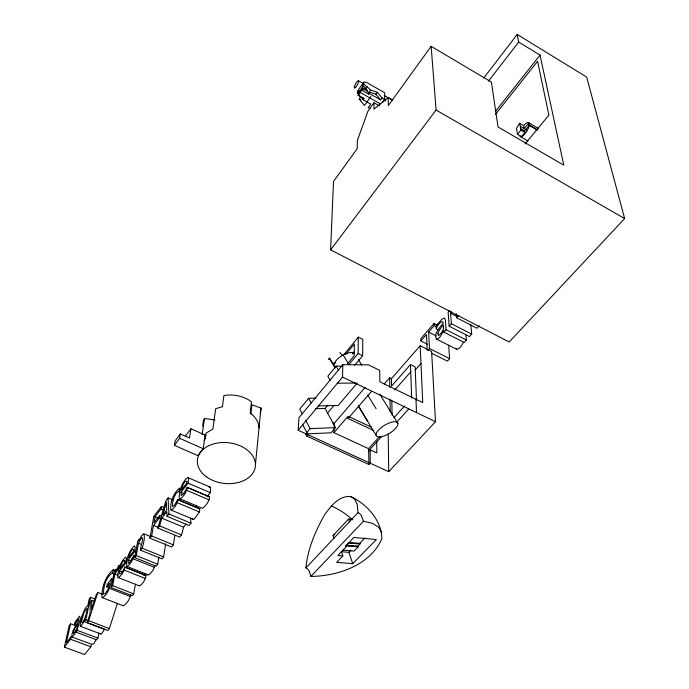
<?xml version="1.0" encoding="UTF-8"?>
<svg xmlns="http://www.w3.org/2000/svg" width="689" height="689" viewBox="0 0 689 689"><rect width="100%" height="100%" fill="white"/><g stroke="black" fill="none" stroke-linecap="round" stroke-linejoin="round"><path stroke-width="1.03" d="M315.579 408.689L325.087 408.439L335.526 427.611L310.145 428.627L305.675 433.924L306.82 436.094L368.994 464.515L368.572 448.677L379.605 436.456M384.72 99.449L384.617 92.731L366.247 82.224L363.697 82.224L363.68 84.092L362.647 85.574L362.621 88.192L361.725 90.19L368.632 94.117L368.641 92.808L370.57 90.07L377.193 92.231L382.076 97.941L384.72 99.449L382.369 102.73M368.632 94.117L369.166 92.05L375.798 94.212L380.672 99.914L382.076 97.941M354.749 365.161L362.638 355.731L362.776 339.332L358.323 337.136L343.389 355.291M348.935 364.55L358.108 353.517L358.323 337.136M363.137 99.767L363.921 98.665L358.108 95.375L358.96 93.291L359.003 90.802L357.393 93.118L363.137 99.767L370.751 104.073L368.245 107.596L369.924 108.552M357.393 93.118L357.419 91.232L363.697 82.224M373.343 430.358L348.048 418.516L348.091 416.251L333.907 432.658L368.572 448.677M94.712 601.394L91.801 600.274L91.559 609.369L96.365 594.4L97.847 592.497L102.721 594.383M298.182 430.229L342.536 377.107L342.864 364.688L368.408 364.825L379.751 370.346L379.828 381.809L422.736 402.557L420.161 345.732L431.607 351.459L435.517 421.702L388.734 471.681L298.182 430.229L298.974 417.723L342.864 364.688M333.907 432.658L334.036 428.541M334.105 426.482L334.208 423.39L365.032 387.485M483.833 77.891L517.215 34.45L586.692 77.108L624.63 218.559L509.197 341.977L330.625 249.874L333.51 181.483L357.238 148.635L357.376 140.358L367.986 111.11L373.92 102.764L379.389 105.865M165.627 543.785L163.663 556.901L162.036 558.9L140.478 550.201C139.841 547.591 144.328 538.514 141.813 537.618A6.287 1.542 -67.2 0 0 139.988 540.314L138.515 543.294L136.258 555.575L134.682 557.582L156.145 566.186L157.738 564.205L158.935 557.039M255.464 464.3L260.967 408.043L251.873 404.753L250.874 414.149M202.704 426.215L203.289 420.927L204.521 418.473L214.873 419.971M188.019 477.52L188.528 478.709L188.088 483.144L180.949 492.282L181.164 495.537L183.42 493.875L187.296 487.321L209.568 496.838C209.189 501.385 206.089 505.76 202.402 508.344L179.192 498.44C178.899 490.938 181.862 482.515 187.546 477.486L210.067 487.002L210.627 488.208L210.283 492.652L206.993 496.752M305.899 567.943C307.673 548.892 315.433 530.849 324.872 514.416C330.987 506.045 338.971 495.649 350.52 496.476C366.841 504.055 381.456 519.962 381.835 538.591C370.777 564.98 337.593 576.245 310.877 576.409L309.258 571.284A4.556 3.057 44.4 0 0 305.899 567.943L358.047 512.599L357.221 504.486L354.637 499.008L350.52 496.476M192.61 518.714A8.716 2.403 -66.8 0 0 194.289 518.963L199.405 511.996L199.844 508.861L177.728 499.525L174.377 505.407L172.491 506.51L172.465 502.936L173.998 497.337L176.367 493.023L179.062 491.111L179.553 488.036C173.533 493.135 169.727 502.307 170.958 510.006L192.998 519.23M204.469 436.645L205.787 435.353L190.922 428.747L189.466 437.997L180.32 433.967L175.101 440.977L174.36 445.335L197.872 455.61L203.203 448.703L205.167 435.069M202.135 434.776L204.521 418.473M179.588 498.922L180.182 498.948C183.808 496.244 186.805 491.877 187.296 487.321M164.344 507.707L161.415 506.484L153.768 516.362L149.935 538.161L171.664 547.023L173.404 544.87L174.894 535.336M170.958 510.006L171.483 510.067C174.842 507.707 177.366 503.633 177.728 499.525M154.861 565.359C154.138 569.071 151.701 572.886 148.488 574.945L126.698 566.341C126.018 559.175 129.136 550.675 134.493 545.748L135.208 547.169L134.579 551.631L128.214 559.778C127.758 570.707 132.615 552.457 135.621 556.548M119.498 570.931C117.965 578.605 124.209 569.803 124.821 567.081L146.025 575.496C145.534 579.552 143.019 583.729 139.574 585.951L117.965 577.485C117.388 570.354 120.403 561.931 125.725 557.031L126.397 558.478L125.742 562.947L119.498 570.931L122.366 572.068M174.36 445.335L179.605 438.316L180.32 433.967M149.935 538.161L151.649 535.982L153.501 525.388L159.254 518.016L159.693 515.441L161.657 516.259M159.693 515.441L153.948 522.813L155.016 516.724L160.985 509.025L161.415 506.484M111.153 587.545L112.643 585.641L114.951 573.989L118.499 568.106L119.059 565.264L115.399 571.689L115.881 569.286L114.4 571.19L111.153 587.545L132.193 595.744L133.709 593.875L135.466 584.16M140.478 550.201L142.072 548.168C145.663 538.161 145.146 526.689 138.945 540.977L139.273 539.177L137.714 541.184L134.682 557.582M115.27 570.483L113.297 569.708C105.46 576.099 101.516 587.657 101.912 597.501L123.314 605.795C127.155 603.53 129.782 598.905 130.927 594.693M126.698 566.341L127.181 566.47C130.6 564.076 133.106 559.899 133.675 555.773M117.965 577.485L118.422 577.632C121.807 575.289 124.235 571.138 124.821 567.081M523.692 125.613L524.217 128.567L528.894 122.857L529.333 125.243L524.648 130.962L524.915 132.443L521.495 136.603L517.499 134.277L516.535 128.61A8.147 2.877 -59 0 1 519.721 123.288L523.692 125.613A8.139 2.894 -58.9 0 1 528.894 122.857L528.971 126.483A8.139 2.894 -58.9 0 1 523.864 135.001A8.139 2.894 -58.9 0 1 519.592 135.475M102.454 597.742C108.509 593.729 110.74 585.71 111.497 578.889L113.487 579.664M113.297 569.708L112.617 573.145L112.066 573.188C105.77 577.52 103.436 586.727 103.462 594.047L104.969 593.746L108.319 589.052L109.456 583.394L106.778 586.83L108.75 587.605M106.778 586.83L107.286 584.298L111.497 578.889M76.557 625.457L74.55 624.699L78.529 619.196L78.434 621.452L73.034 630.599L71.854 634.931L72.164 636.903L74.343 634.586L76.47 630.435L76.091 632.183L96.503 639.805L97.89 638.092L98.915 633.019M70.579 623.803L69.184 625.603L64.37 647.109L84.558 654.55L90.845 646.79L91.379 644.206L71.113 636.662L66.351 642.734L70.579 623.803L76.548 626.043M104.935 629.401L84.377 621.633L85.772 619.85L90.578 597.285L95.392 599.137M84.377 621.633L84.73 619.962L81.173 625.939A6.709 1.499 -67.9 0 1 80.053 625.879L81.655 616.586L85.186 608.568A9.457 2.119 -67.9 0 1 87.71 606.01L89.191 599.077L90.578 597.285M76.091 632.183L77.461 630.444C77.004 626.447 81.905 619.377 79.571 616.181L75.153 621.952L74.55 624.699M64.37 647.109L70.545 639.246L71.113 636.662M172.965 499.964L168.064 497.897L165.928 500.662L157.833 528.101L179.691 537.11L181.483 534.897L183.618 527.231L186.185 524.053M157.833 528.101L159.59 525.862L161.829 518.18L166.859 511.738L167.048 516.371L189.062 525.543L190.974 523.184L190.552 518.128M91.801 600.274L90.293 602.22L90.061 613.813L87.09 622.641L107.828 630.469L109.37 628.566L117.354 603.435M87.09 622.641L88.614 620.711L97.847 592.497M358.96 93.291L360.166 92.429L362.13 87.451L358.986 91.956L360.313 92.705M195.857 506.579L196.391 505.321M470.828 324.683L471.715 334.131L469.493 336.594L449.159 326.198L451.364 323.701L450.572 313.245L451.278 311.781M96.253 639.323C95.375 640.52 93.816 645.498 92.102 643.931M104.513 629.333L101.688 633.647A6.666 1.602 -68.2 0 1 100.499 633.561M463.387 342.355C461.819 344.922 460.097 349.366 456.574 349.245L436.404 339.057C433.459 333.261 440.262 327.284 443.277 322.917C442.838 317.836 432.916 329.669 438.075 329.773M358.108 95.375L361.725 90.19M361.734 89.458L365.446 89.751L367.366 87.012L363.68 84.092M370.915 96.314L364.455 105.46L359.219 99.095L360.967 96.598M375.798 94.212L377.193 92.231M517.215 34.45L518.671 42.055L540.03 55.12L563.8 165.205L498.044 126.974L491.378 82.086L431.15 46.301L388.329 105.589L388.174 97.511L392.808 100.155M185.694 435.715L190.922 428.747M330.625 249.874L436.068 110.051L431.15 46.301M488.458 81.147L518.671 42.055M167.048 516.371L168.926 513.985L168.064 497.897M495.262 111.652L540.03 55.12M495.417 114.417L537.549 61.312L548.9 115.097L525.035 143.949M143.7 575.306L144.974 573.73M146.025 575.496L124.735 567.193M199.844 508.861L177.633 499.654M209.568 496.838L187.193 487.459M330.109 359.288L329.325 358.134L328.326 359.365L330.109 359.288L335.276 367.805M517.499 134.277L520.91 130.109L519.721 123.288M316.027 398.173L308.62 398.311L299.741 409.102L302.238 413.788M342.502 366.152L336.129 366.126L327.835 376.194L330.048 380.182M345.775 354.379L354.361 343.957L354.163 355.739L347.678 363.551M352.2 354.137L354.18 351.743M325.087 408.439L327.835 405.175M306.82 436.094L307.983 434.716L302.411 424.209M327.594 413.038L333.795 405.709M357.246 383.05L338.213 405.451L318.094 405.942M335.526 427.611L331.039 432.813L305.675 433.924M348.048 418.516L371.543 391.386M436.904 324.915L434.07 323.468L420.781 338.764L420.876 340.943L427.464 344.242M420.876 340.943L426.405 334.596L427.197 350.029M427.809 350.425L429.488 348.522L428.601 332.064L434.199 325.63L434.07 323.468M384.247 383.997L389.655 377.787L391.43 378.657L391.567 386.098L410.472 364.559L415.148 366.867L416.483 400.412M449.762 310.369L448.134 312.238L449.159 326.198M391.43 378.657L420.161 345.732M465.91 334.69L466.384 340.039L464.188 342.467L443.914 332.158L446.084 329.695L445.404 320.092L444.414 317.956L442.08 319.059L437.687 324.097L436.025 326.44L436.171 328.808M479.277 325.751L477.029 328.248L456.618 317.741L458.848 315.209M394.728 390L410.928 371.655M415.329 369.855L420.988 363.456M394.013 417.672L404.607 405.916M448.651 345.198L449.616 358.616L447.359 361.114L432.037 353.457M368.563 450.95L381.672 436.464M369.02 451.166L370.208 449.848L370.191 463.197L368.994 464.515M396.666 422.279L408.698 409.008M333.984 538.178L333.097 535.534L348.582 519.05L352.423 519.446M310.877 576.409L363.447 521.289L372.232 523.27L378.442 527.033L381.697 532.27M342.846 555.928L336.645 562.362L352.742 563.636L376.34 539.547L353.905 537.446L345.499 546.213L346.636 546.317L337.808 555.515L342.846 555.928L341.468 551.855M341.555 551.725L348.875 552.345L350.968 550.184M348.712 542.484L359.813 543.311L364.972 537.98M345.912 545.197L357.927 546.101L360.028 543.94L359.813 543.311M357.927 546.101L358.177 546.816L354.034 551.088L342.726 550.115M203.961 440.176L205.288 438.876L206.106 433.157L212.867 429.032L215.674 408.663L222.435 406.76L223.916 395.52A27.999 20.343 6.8 0 1 251.451 401.747L250.245 413.012A28.275 20.377 6.8 0 1 259.021 427.903M388.174 97.511L373.938 109.146L373.92 102.764M333.097 535.534L334.802 534.319M208.939 487.269L210.067 487.002M332.511 363.249L335.707 363.112M337.067 383.213L356.187 383.058M347.911 543.104L360.028 543.94M346.162 545.912L358.177 546.816M362.621 88.192L366.333 88.485L362.647 85.574M436.404 339.057L438.213 338.687L439.746 337.309L443.811 330.651L443.914 332.158M331.297 506.096L332.451 506.493A51.864 33.649 44.1 0 1 352.639 519.902M70.545 639.246L90.845 646.79M77.461 630.444L97.89 638.092M80.286 626.258L100.758 633.958M88.614 620.711L109.37 628.566M85.772 619.85L87.736 620.591M109.594 588.432L130.583 596.605M112.643 585.641L133.709 593.875M114.951 573.989L117.931 575.16M112.479 573.317L114.452 574.092M124.244 570.113L145.491 578.536M128.214 559.778L131.108 560.932M136.258 555.575L157.738 564.205M133.588 555.885L135.526 556.669M133.115 558.805L154.525 567.383M134.579 551.631L136.517 552.414M138.515 543.294L141.417 544.465M142.072 548.168L163.663 556.901M151.649 535.982L173.404 544.87M143.751 533.751L150.521 536.524M159.59 525.862L181.483 534.897M153.501 525.388L158.401 527.412M161.829 518.18L183.618 527.231M159.254 518.016L161.217 518.834M155.016 516.724L157.936 517.93M168.926 513.985L190.974 523.184M160.985 509.025L163.922 510.248M177.237 502.66L199.405 511.996M180.949 492.282L183.834 493.505M186.831 490.37L209.163 499.887M188.088 483.144L210.283 492.652M179.605 438.316L203.203 448.703M122.737 605.545L123.314 605.795M369.752 449.633L376.805 452.888L376.754 441.58M332.365 422.538L334.208 423.39M349.065 416.707L371.397 427.171M342.536 377.107L435.517 421.702M358.108 353.517L362.638 355.731M429.488 348.522L449.616 358.616M428.601 332.064L436.154 335.887M446.084 329.695L466.384 340.039M434.199 325.63L436.094 326.595M451.364 323.701L471.715 334.131M450.572 313.245L456.979 316.552M359.219 99.095L360.976 100.086M369.166 93.368L380.672 99.914M360.166 92.429L380.319 103.867M358.323 80.708L363.87 83.877M384.221 95.487L392.541 100.241M364.869 89.01L367.607 90.569M384.014 99.914L385.797 100.93M436.068 110.051L624.63 218.559M520.583 136.706L527.989 141.012M520.238 126.233L526.792 130.075M520.651 128.619L524.648 130.962M520.91 130.109L524.915 132.443M528.894 122.857L538.35 128.421M529.273 124.924L537.894 129.988M529.178 125.432L536.938 129.997M456.574 349.245L455.851 348.238M367.366 87.012L370.57 90.07M365.446 89.751L368.641 92.808M362.922 97.511L363.921 98.665M339.875 352.406L342.493 355.748M366.565 419.575L367.28 420.617L358.452 406.045M358.435 359.675L361.811 365.127M379.803 394.203L397.88 423.408A12.488 4.711 -31.3 0 1 382.49 436.473A12.488 4.711 -31.3 0 1 380.612 428.127A12.488 4.711 -31.3 0 1 397.88 423.408M343.131 354.956L348.169 363.163M367.728 395.064L376.108 408.732M329.325 358.134L335.181 367.788M358.306 405.942L376.125 435.353M147.653 574.238L147.98 574.807M336.129 366.126L338.368 370.122M308.62 398.311L311.152 403.005M305.692 420.281L310.145 428.627M138.782 585.219L139.083 585.796M363.447 521.289L361.587 516.078A4.771 2.98 43.8 0 0 358.047 512.599M348.582 519.05L349.633 522.047M350.735 542.493L350.951 543.113M348.858 545.292L349.108 546.015M348.875 552.345L352.742 563.636M456.29 313.684L456.618 317.741M415.975 399.284L416.492 412.582M410.472 364.559L411.66 398.087M391.834 401.144L392.084 415.105M389.655 377.787L389.81 387.433M390 399.232L390.207 412.091M388.2 434.225L388.734 471.681M260.967 408.043A27.793 20.317 6.9 0 1 260.175 413.288M334.079 365.971A12.109 5.279 -31.5 0 1 341.761 355.757A12.109 5.279 -31.5 0 1 354.508 353.311M81.578 621.151C82.508 628.135 88.709 606.966 87.227 608.266L84.067 612.332L81.578 621.151M437.868 333.442L438.514 335.681L441.339 333.011L443.673 328.679L443.406 324.786L439.599 329.747L437.868 333.442M186.84 481.499L186.71 483.204L181.285 490.163C181.775 487.958 184.437 479.346 186.84 481.499M133.675 549.736L133.459 551.458L128.619 557.668C128.998 555.816 131.84 547.144 133.675 549.736M124.881 561.01L124.666 562.732L119.912 568.83C120.274 567.03 123.142 558.348 124.881 561.01M73.482 631.959L73.404 633.587L75.041 631.916L76.97 628.144L77.96 623.623L74.791 628.463L73.482 631.959M166.462 502.255L162.733 515.071L166.79 509.877L166.462 502.255M206.338 476.762A29.171 20.446 6.6 0 0 254.654 469.571A29.171 20.446 6.6 0 0 218.206 442.924A29.171 20.446 6.6 0 0 206.338 476.762M355.834 87.098A4.168 0.99 -61.5 0 0 358.53 80.863A4.168 0.99 -61.5 0 0 354.913 85.238A4.168 0.99 -61.5 0 0 355.834 87.098"/></g></svg>
